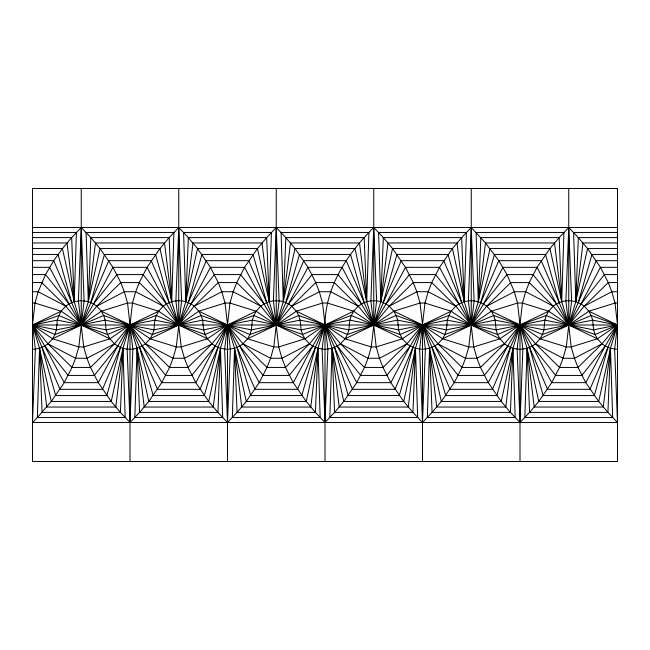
<?xml version="1.0" encoding="UTF-8"?>
<svg xmlns="http://www.w3.org/2000/svg" width="650" height="650" viewBox="0 0 650 650"><rect width="100%" height="100%" fill="white"/><g stroke="black" fill="none" stroke-linecap="round" stroke-linejoin="round"><path stroke-width="0.97" d="M617.5 349.375L610.456 348.335L605.231 346.06L602.022 343.834L597.407 338.796L595.059 334.514L593.613 329.859L592.637 320.141L591.191 315.486L588.843 311.204L584.228 306.166L581.019 303.94L575.794 301.665L571.61 300.796L565.89 300.796L561.706 301.665L556.481 303.94L553.272 306.166L548.657 311.204L546.309 315.486L544.863 320.141L543.887 329.859L542.441 334.514L540.093 338.796L535.478 343.834L532.269 346.06L527.044 348.335L520 349.375L512.956 348.335L507.731 346.06L504.522 343.834L499.907 338.796L497.559 334.514L496.113 329.859L495.137 320.141L493.691 315.486L491.343 311.204L486.728 306.166L480.748 302.551L474.11 300.796L468.39 300.796L464.206 301.665L458.981 303.94L455.772 306.166L451.157 311.204L448.809 315.486L447.363 320.141L446.387 329.859L444.941 334.514L442.593 338.796L437.978 343.834L434.769 346.06L429.544 348.335L422.5 349.375L415.456 348.335L410.231 346.06L407.022 343.834L402.407 338.796L400.059 334.514L398.613 329.859L397.637 320.141L396.191 315.486L393.843 311.204L389.228 306.166L386.019 303.94L380.794 301.665L376.61 300.796L370.89 300.796L366.706 301.665L361.481 303.94L358.272 306.166L353.657 311.204L351.309 315.486L349.863 320.141L348.887 329.859L347.441 334.514L345.093 338.796L340.478 343.834L337.269 346.06L332.044 348.335L325 349.375L317.956 348.335L312.731 346.06L309.522 343.834L304.907 338.796L302.559 334.514L301.113 329.859L300.137 320.141L298.691 315.486L296.343 311.204L291.728 306.166L288.519 303.94L283.294 301.665L279.11 300.796L273.39 300.796L269.206 301.665L263.981 303.94L260.772 306.166L256.157 311.204L253.809 315.486L252.363 320.141L251.387 329.859L249.941 334.514L247.593 338.796L242.978 343.834L239.769 346.06L234.544 348.335L227.5 349.375L220.456 348.335L215.231 346.06L212.022 343.834L207.407 338.796L205.059 334.514L203.612 329.859L202.638 320.141L201.191 315.486L198.843 311.204L194.228 306.166L191.019 303.94L185.794 301.665L181.61 300.796L175.89 300.796L171.706 301.665L166.481 303.94L163.272 306.166L158.657 311.204L130 325L127.14 349.204L130 422.5L139.579 412.401L148.785 401.448L161.704 382.663L169.512 367.437L173.071 358.272L176.28 346.954L181.61 300.796L178.75 227.5L175.89 300.796L181.22 346.954L184.429 358.272L187.988 367.437L195.796 382.663L208.715 401.448L217.921 412.401L227.5 422.5L230.36 349.204L225.03 303.046L221.821 291.728L218.262 282.563L210.454 267.337L197.535 248.552L188.329 237.599L178.75 227.5L169.171 237.599L159.965 248.552L147.046 267.337L139.238 282.563L135.679 291.728L132.47 303.046L130 325L122.956 348.335L125.166 417.544L37.334 417.544L51.285 401.448L64.204 382.663L72.012 367.437L75.571 358.272L78.78 346.954L84.11 300.796L81.25 227.5L78.39 300.796L83.72 346.954L86.929 358.272L90.488 367.437L98.296 382.663L111.215 401.448L120.421 412.401L130 422.5L132.86 349.204L127.53 303.046L124.321 291.728L120.762 282.563L112.954 267.337L100.035 248.552L90.829 237.599L81.25 227.5L71.671 237.599L62.465 248.552L53.723 260.674L45.541 274.568L38.179 291.728L34.97 303.046L32.5 325L39.544 348.335L37.334 417.544L32.5 422.5L617.5 422.5L614.64 349.204L617.5 325L615.03 303.046L611.821 291.728L608.262 282.563L600.454 267.337L587.535 248.552L578.329 237.599L568.75 227.5L559.171 237.599L549.965 248.552L537.046 267.337L529.238 282.563L525.679 291.728L522.47 303.046L517.14 349.204L520 422.5L529.579 412.401L538.785 401.448L551.704 382.663L559.512 367.437L563.071 358.272L566.28 346.954L571.61 300.796L568.75 227.5L565.89 300.796L571.22 346.954L574.429 358.272L577.988 367.437L585.796 382.663L598.715 401.448L607.921 412.401L617.5 422.5M32.5 349.375L39.544 348.335L44.769 346.06L47.978 343.834L52.593 338.796L54.941 334.514L56.388 329.859L57.362 320.141L58.809 315.486L61.157 311.204L65.772 306.166L68.981 303.94L74.206 301.665L81.25 300.625L88.294 301.665L93.519 303.94L96.728 306.166L101.343 311.204L130 325L150.093 338.796L178.75 325L198.843 311.204L227.5 325L247.593 338.796L276.25 325L296.343 311.204L325 325L345.093 338.796L373.75 325L393.843 311.204L422.5 325L442.593 338.796L471.25 325L491.343 311.204L520 325L540.093 338.796L568.75 325L588.843 311.204L617.5 325L597.407 338.796L568.75 325L548.657 311.204L520 325L499.907 338.796L471.25 325L451.157 311.204L422.5 325L402.407 338.796L373.75 325L353.657 311.204L325 325L304.907 338.796L276.25 325L256.157 311.204L227.5 325L207.407 338.796L178.75 325L158.657 311.204L156.309 315.486L154.862 320.141L153.888 329.859L152.441 334.514L150.093 338.796L145.478 343.834L139.498 347.449L132.86 349.204L127.14 349.204L122.956 348.335L117.731 346.06L114.522 343.834L109.907 338.796L81.25 325L74.206 301.665L76.416 232.456L32.5 232.456M617.5 325L32.5 325L47.978 343.834L72.012 367.437L90.488 367.437L114.522 343.834L130 325L142.269 346.06L161.704 382.663L195.796 382.663L215.231 346.06L227.5 325L255.028 389.326L297.473 389.326L325 325L352.527 389.326L394.973 389.326L422.5 325L450.027 389.326L492.473 389.326L520 325L535.478 343.834L559.512 367.437L577.988 367.437L602.022 343.834L617.5 325L591.191 315.486L568.75 325L553.272 306.166L529.238 282.563L510.762 282.563L486.728 306.166L471.25 325L455.772 306.166L431.738 282.563L413.262 282.563L389.228 306.166L373.75 325L358.272 306.166L334.238 282.563L315.762 282.563L291.728 306.166L276.25 325L260.772 306.166L236.738 282.563L218.262 282.563L194.228 306.166L178.75 325L163.272 306.166L139.238 282.563L120.762 282.563L96.728 306.166L81.25 325L58.809 315.486L32.5 325L54.941 334.514L81.25 325L103.691 315.486L105.138 320.141L106.112 329.859L107.559 334.514L130 325L145.478 343.834L169.512 367.437L187.988 367.437L212.022 343.834L227.5 325L239.769 346.06L259.204 382.663L293.296 382.663L312.731 346.06L325 325L337.269 346.06L356.704 382.663L390.796 382.663L410.231 346.06L422.5 325L434.769 346.06L454.204 382.663L488.296 382.663L507.731 346.06L520 325L532.269 346.06L551.704 382.663L585.796 382.663L605.231 346.06L617.5 325L592.637 320.141L543.887 329.859L520 325L504.522 343.834L480.488 367.437L462.012 367.437L437.978 343.834L422.5 325L407.022 343.834L382.988 367.437L364.512 367.437L340.478 343.834L325 325L322.14 349.204L325 422.5L334.579 412.401L343.785 401.448L356.704 382.663L364.512 367.437L368.071 358.272L371.28 346.954L376.61 300.796L373.75 227.5L370.89 300.796L376.22 346.954L379.429 358.272L382.988 367.437L390.796 382.663L403.715 401.448L412.921 412.401L422.5 422.5L425.36 349.204L420.03 303.046L416.821 291.728L413.262 282.563L405.454 267.337L392.535 248.552L383.329 237.599L373.75 227.5C347.571 253.476 325.284 286.804 325 325L309.522 343.834L285.488 367.437L267.012 367.437L242.978 343.834L227.5 325L203.612 329.859L154.862 320.141L130 325L102.472 389.326L60.027 389.326L32.5 325L57.362 320.141L106.112 329.859L130 325L137.044 348.335L134.834 417.544L222.666 417.544L220.456 348.335L227.5 325L229.97 303.046L233.179 291.728L236.738 282.563L244.546 267.337L257.465 248.552L266.671 237.599L276.25 227.5L285.829 237.599L295.035 248.552L307.954 267.337L315.762 282.563L319.321 291.728L322.53 303.046L327.86 349.204L325 422.5L315.421 412.401L306.215 401.448L293.296 382.663L285.488 367.437L281.929 358.272L278.72 346.954L273.39 300.796L276.25 227.5L279.11 300.796L273.78 346.954L270.571 358.272L267.012 367.437L259.204 382.663L246.285 401.448L237.079 412.401L227.5 422.5L224.64 349.204L227.5 325L253.809 315.486L276.25 325L302.559 334.514L325 325L351.309 315.486L373.75 325L400.059 334.514L422.5 325L448.809 315.486L471.25 325L497.559 334.514L520 325L546.309 315.486L568.75 325L595.059 334.514L617.5 325L610.456 348.335L598.715 401.448L538.785 401.448L527.044 348.335L520 325L517.53 303.046L514.321 291.728L506.959 274.568L498.777 260.674L485.485 242.954L471.25 227.5L461.671 237.599L452.465 248.552L439.546 267.337L431.738 282.563L428.179 291.728L424.97 303.046L419.64 349.204L422.5 422.5L432.079 412.401L441.285 401.448L454.204 382.663L462.012 367.437L465.571 358.272L468.78 346.954L474.11 300.796L471.25 227.5L468.39 300.796L473.72 346.954L476.929 358.272L480.488 367.437L488.296 382.663L501.215 401.448L510.421 412.401L520 422.5L522.86 349.204L520 325L493.691 315.486L471.25 325L444.941 334.514L422.5 325L396.191 315.486L373.75 325L347.441 334.514L325 325L298.691 315.486L276.25 325L249.941 334.514L227.5 325L201.191 315.486L178.75 325L152.441 334.514L130 325L103.691 315.486L101.343 311.204L81.25 325L52.593 338.796L32.5 325L61.157 311.204L81.25 325L107.559 334.514L109.907 338.796L130 325L156.309 315.486L178.75 325L205.059 334.514L227.5 325L252.363 320.141L301.113 329.859L349.863 320.141L398.613 329.859L447.363 320.141L496.113 329.859L544.863 320.141L593.613 329.859L617.5 325L589.972 389.326L547.528 389.326L520 325L495.137 320.141L446.387 329.859L397.637 320.141L348.887 329.859L300.137 320.141L251.387 329.859L202.638 320.141L153.888 329.859L105.138 320.141L56.388 329.859L32.5 325L35.36 349.204L32.5 422.5M32.5 325L44.769 346.06L64.204 382.663L98.296 382.663L117.731 346.06L130 325L157.528 389.326L199.972 389.326L227.5 325L234.544 348.335L246.285 401.448L306.215 401.448L317.956 348.335L325 325L332.044 348.335L343.785 401.448L403.715 401.448L415.456 348.335L422.5 325L429.544 348.335L441.285 401.448L501.215 401.448L512.956 348.335L520 325L542.441 334.514L568.75 325L556.481 303.94L537.046 267.337L502.954 267.337L483.519 303.94L471.25 325L458.981 303.94L439.546 267.337L405.454 267.337L386.019 303.94L373.75 325L361.481 303.94L342.046 267.337L307.954 267.337L288.519 303.94L276.25 325L263.981 303.94L244.546 267.337L210.454 267.337L191.019 303.94L178.75 325L171.706 301.665L173.916 232.456L86.084 232.456L88.294 301.665L81.25 325L65.772 306.166L41.738 282.563L32.5 282.563M234.544 348.335L232.334 417.544L320.166 417.544L317.956 348.335L310.765 407.046L241.735 407.046L234.544 348.335L237.079 412.401L315.421 412.401L317.956 348.335M617.5 282.563L608.262 282.563L584.228 306.166L568.75 325L541.222 260.674L498.777 260.674L471.25 325L443.723 260.674L401.277 260.674L373.75 325L346.223 260.674L303.777 260.674L276.25 325L269.206 301.665L271.416 232.456L183.584 232.456L185.794 301.665L178.75 325L166.481 303.94L147.046 267.337L112.954 267.337L93.519 303.94L81.25 325L68.981 303.94L49.546 267.337L32.5 267.337M332.044 348.335L329.834 417.544L417.666 417.544L415.456 348.335L408.265 407.046L339.235 407.046L332.044 348.335L334.579 412.401L412.921 412.401L415.456 348.335M617.5 267.337L600.454 267.337L581.019 303.94L568.75 325L561.706 301.665L549.965 248.552L490.035 248.552L478.294 301.665L471.25 325L464.206 301.665L452.465 248.552L392.535 248.552L380.794 301.665L373.75 325L366.706 301.665L368.916 232.456L281.084 232.456L283.294 301.665L276.25 325L248.722 260.674L206.278 260.674L178.75 325L151.222 260.674L108.778 260.674L81.25 325L53.723 260.674L32.5 260.674M429.544 348.335L427.334 417.544L515.166 417.544L512.956 348.335L505.765 407.046L436.735 407.046L429.544 348.335L432.079 412.401L510.421 412.401L512.956 348.335M464.206 301.665L466.416 232.456L378.584 232.456L380.794 301.665L387.985 242.954L457.015 242.954L464.206 301.665L461.671 237.599L383.329 237.599L380.794 301.665M527.044 348.335L524.834 417.544L612.666 417.544L610.456 348.335L603.265 407.046L534.235 407.046L527.044 348.335L529.579 412.401L607.921 412.401L610.456 348.335M561.706 301.665L563.916 232.456L476.084 232.456L478.294 301.665L485.485 242.954L554.515 242.954L561.706 301.665L559.171 237.599L480.829 237.599L478.294 301.665M88.294 301.665L90.829 237.599L169.171 237.599L171.706 301.665L159.965 248.552L100.035 248.552L88.294 301.665L95.485 242.954L164.515 242.954L171.706 301.665M122.956 348.335L120.421 412.401L42.079 412.401L39.544 348.335L51.285 401.448L111.215 401.448L122.956 348.335L115.765 407.046L46.735 407.046L39.544 348.335M185.794 301.665L188.329 237.599L266.671 237.599L269.206 301.665L257.465 248.552L197.535 248.552L185.794 301.665L192.985 242.954L262.015 242.954L269.206 301.665M220.456 348.335L217.921 412.401L139.579 412.401L137.044 348.335L148.785 401.448L208.715 401.448L220.456 348.335L213.265 407.046L144.235 407.046L137.044 348.335M283.294 301.665L285.829 237.599L364.171 237.599L366.706 301.665L354.965 248.552L295.035 248.552L283.294 301.665L290.485 242.954L359.515 242.954L366.706 301.665M568.75 188.5L568.75 325L575.794 301.665L578.329 237.599L617.5 237.599M617.5 232.456L573.584 232.456L575.794 301.665L582.985 242.954L617.5 242.954M575.794 301.665L587.535 248.552L617.5 248.552M90.748 302.551L104.471 254.443L155.529 254.443L169.252 302.551M120.502 347.449L106.779 395.558L55.721 395.558L41.998 347.449M188.248 302.551L201.971 254.443L253.029 254.443L266.752 302.551M218.002 347.449L204.279 395.558L153.221 395.558L139.498 347.449M285.748 302.551L299.471 254.443L350.529 254.443L364.252 302.551M315.502 347.449L301.779 395.558L250.721 395.558L236.998 347.449M383.248 302.551L396.971 254.443L448.029 254.443L461.752 302.551M413.002 347.449L399.279 395.558L348.221 395.558L334.498 347.449M480.748 302.551L494.471 254.443L545.529 254.443L559.252 302.551M510.502 347.449L496.779 395.558L445.721 395.558L431.998 347.449M568.75 325L578.248 302.551L591.971 254.443L617.5 254.443M608.002 347.449L594.279 395.558L543.221 395.558L529.498 347.449M578.248 302.551L596.278 260.674L617.5 260.674M93.519 303.94L116.959 274.568L143.041 274.568L166.481 303.94M117.731 346.06L94.291 375.432L68.209 375.432L44.769 346.06M191.019 303.94L214.459 274.568L240.541 274.568L263.981 303.94M215.231 346.06L191.791 375.432L165.709 375.432L142.269 346.06M288.519 303.94L311.959 274.568L338.041 274.568L361.481 303.94M312.731 346.06L289.291 375.432L263.209 375.432L239.769 346.06M386.019 303.94L409.459 274.568L435.541 274.568L458.981 303.94M410.231 346.06L386.791 375.432L360.709 375.432L337.269 346.06M483.519 303.94L506.959 274.568L533.041 274.568L556.481 303.94M507.731 346.06L484.291 375.432L458.209 375.432L434.769 346.06M581.019 303.94L604.459 274.568L617.5 274.568M605.231 346.06L581.791 375.432L555.709 375.432L532.269 346.06M96.728 306.166L124.321 291.728L135.679 291.728L163.272 306.166M114.522 343.834L86.929 358.272L75.571 358.272L47.978 343.834M194.228 306.166L221.821 291.728L233.179 291.728L260.772 306.166M212.022 343.834L184.429 358.272L173.071 358.272L145.478 343.834M291.728 306.166L319.321 291.728L330.679 291.728L358.272 306.166M309.522 343.834L281.929 358.272L270.571 358.272L242.978 343.834M389.228 306.166L416.821 291.728L428.179 291.728L455.772 306.166M407.022 343.834L379.429 358.272L368.071 358.272L340.478 343.834M486.728 306.166L514.321 291.728L525.679 291.728L553.272 306.166M504.522 343.834L476.929 358.272L465.571 358.272L437.978 343.834M584.228 306.166L611.821 291.728L617.5 291.728M602.022 343.834L574.429 358.272L563.071 358.272L535.478 343.834M101.343 311.204L127.53 303.046L132.47 303.046L158.657 311.204M109.907 338.796L83.72 346.954L78.78 346.954L52.593 338.796M198.843 311.204L225.03 303.046L229.97 303.046L256.157 311.204M207.407 338.796L181.22 346.954L176.28 346.954L150.093 338.796M296.343 311.204L322.53 303.046L327.47 303.046L353.657 311.204M304.907 338.796L278.72 346.954L273.78 346.954L247.593 338.796M393.843 311.204L420.03 303.046L424.97 303.046L451.157 311.204M402.407 338.796L376.22 346.954L371.28 346.954L345.093 338.796M491.343 311.204L517.53 303.046L522.47 303.046L548.657 311.204M499.907 338.796L473.72 346.954L468.78 346.954L442.593 338.796M588.843 311.204L615.03 303.046L617.5 303.046M597.407 338.796L571.22 346.954L566.28 346.954L540.093 338.796M32.5 227.5L617.5 227.5M32.5 237.599L71.671 237.599L74.206 301.665L62.465 248.552L32.5 248.552M32.5 242.954L67.015 242.954L74.206 301.665M32.5 254.443L58.029 254.443L71.752 302.551M32.5 274.568L45.541 274.568L68.981 303.94M32.5 291.728L38.179 291.728L65.772 306.166M32.5 303.046L34.97 303.046L61.157 311.204M520 325L520 461.5M471.25 188.5L471.25 325M422.5 325L422.5 461.5M373.75 188.5L373.75 325M325 325L325 461.5M276.25 188.5L276.25 325M227.5 325L227.5 461.5M178.75 188.5L178.75 325M130 325L130 461.5M81.25 188.5L81.25 325M617.5 188.5L32.5 188.5L32.5 461.5L617.5 461.5L617.5 188.5"/></g></svg>
